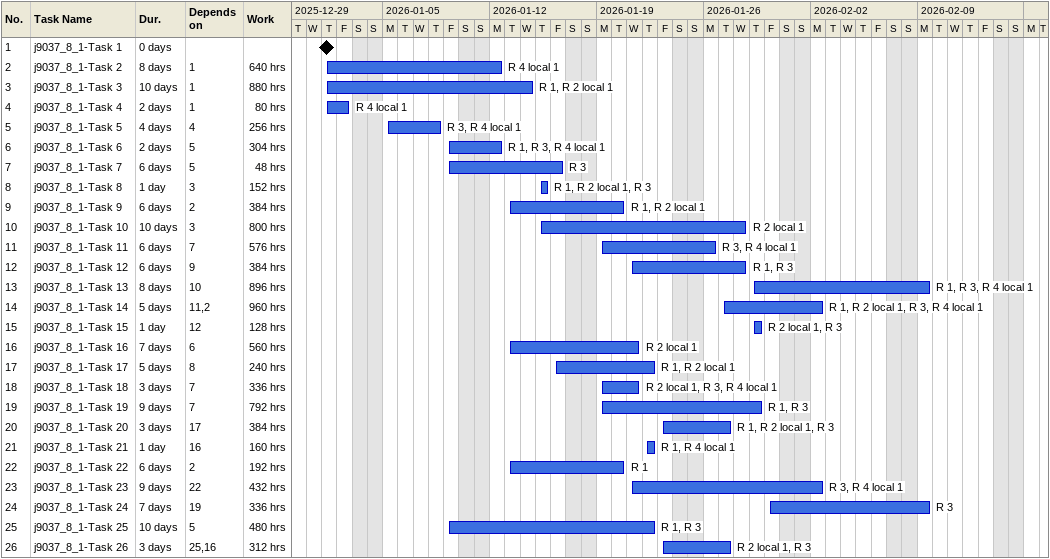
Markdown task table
| ID | Task | Duration | Start | Finish | Predecessors | Resources | Work (h) |
|---|---|---|---|---|---|---|---|
| 1 | j9037_8_1-Task 1 | 0d | 2026-01-01 | 2026-01-01 |  |  |  |
| 2 | j9037_8_1-Task 2 | 8d | 2026-01-01 | 2026-01-12 | 1 | R 4 local 1 | 640 |
| 3 | j9037_8_1-Task 3 | 10d | 2026-01-01 | 2026-01-14 | 1 | R 1, R 2 local 1 | 880 |
| 4 | j9037_8_1-Task 4 | 2d | 2026-01-01 | 2026-01-02 | 1 | R 4 local 1 | 80 |
| 5 | j9037_8_1-Task 5 | 4d | 2026-01-05 | 2026-01-08 | 4 | R 3, R 4 local 1 | 256 |
| 6 | j9037_8_1-Task 6 | 2d | 2026-01-09 | 2026-01-12 | 5 | R 1, R 3, R 4 local 1 | 304 |
| 7 | j9037_8_1-Task 7 | 6d | 2026-01-09 | 2026-01-16 | 5 | R 3 | 48 |
| 8 | j9037_8_1-Task 8 | 1d | 2026-01-15 | 2026-01-15 | 3 | R 1, R 2 local 1, R 3 | 152 |
| 9 | j9037_8_1-Task 9 | 6d | 2026-01-13 | 2026-01-20 | 2 | R 1, R 2 local 1 | 384 |
| 10 | j9037_8_1-Task 10 | 10d | 2026-01-15 | 2026-01-28 | 3 | R 2 local 1 | 800 |
| 11 | j9037_8_1-Task 11 | 6d | 2026-01-19 | 2026-01-26 | 7 | R 3, R 4 local 1 | 576 |
| 12 | j9037_8_1-Task 12 | 6d | 2026-01-21 | 2026-01-28 | 9 | R 1, R 3 | 384 |
| 13 | j9037_8_1-Task 13 | 8d | 2026-01-29 | 2026-02-09 | 10 | R 1, R 3, R 4 local 1 | 896 |
| 14 | j9037_8_1-Task 14 | 5d | 2026-01-27 | 2026-02-02 | 11, 2 | R 1, R 2 local 1, R 3, R 4 local 1 | 960 |
| 15 | j9037_8_1-Task 15 | 1d | 2026-01-29 | 2026-01-29 | 12 | R 2 local 1, R 3 | 128 |
| 16 | j9037_8_1-Task 16 | 7d | 2026-01-13 | 2026-01-21 | 6 | R 2 local 1 | 560 |
| 17 | j9037_8_1-Task 17 | 5d | 2026-01-16 | 2026-01-22 | 8 | R 1, R 2 local 1 | 240 |
| 18 | j9037_8_1-Task 18 | 3d | 2026-01-19 | 2026-01-21 | 7 | R 2 local 1, R 3, R 4 local 1 | 336 |
| 19 | j9037_8_1-Task 19 | 9d | 2026-01-19 | 2026-01-29 | 7 | R 1, R 3 | 792 |
| 20 | j9037_8_1-Task 20 | 3d | 2026-01-23 | 2026-01-27 | 17 | R 1, R 2 local 1, R 3 | 384 |
| 21 | j9037_8_1-Task 21 | 1d | 2026-01-22 | 2026-01-22 | 16 | R 1, R 4 local 1 | 160 |
| 22 | j9037_8_1-Task 22 | 6d | 2026-01-13 | 2026-01-20 | 2 | R 1 | 192 |
| 23 | j9037_8_1-Task 23 | 9d | 2026-01-21 | 2026-02-02 | 22 | R 3, R 4 local 1 | 432 |
| 24 | j9037_8_1-Task 24 | 7d | 2026-01-30 | 2026-02-09 | 19 | R 3 | 336 |
| 25 | j9037_8_1-Task 25 | 10d | 2026-01-09 | 2026-01-22 | 5 | R 1, R 3 | 480 |
| 26 | j9037_8_1-Task 26 | 3d | 2026-01-23 | 2026-01-27 | 25, 16 | R 2 local 1, R 3 | 312 |
